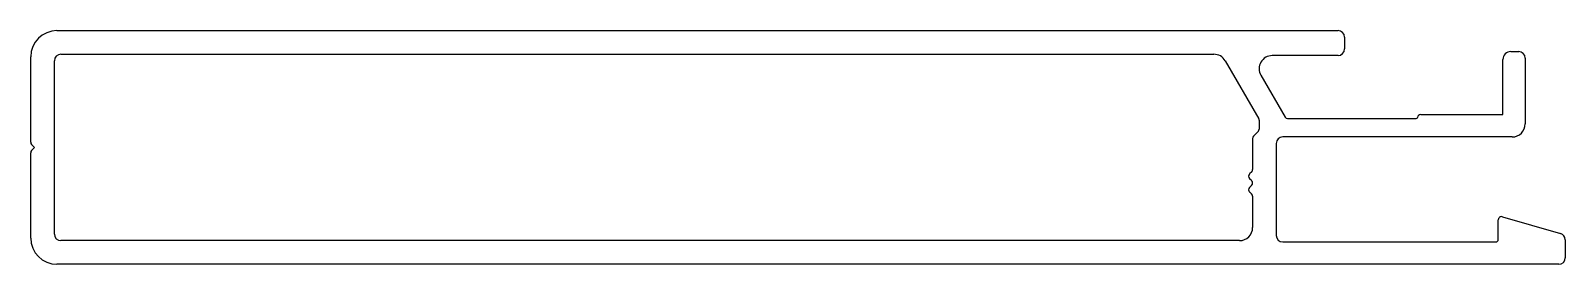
# Model space of a CAD drawing. Extents: x 3 to 120, y 3 to 21.
import ezdxf

# ---------------------------------------------------------------- set-up
doc = ezdxf.new("R2010")
doc.units = 0
doc.layers.get('0').update_dxf_attribs({"linetype": 'CONTINUOUS'})

msp = doc.modelspace()

# ---------------------------------------------------------------- linework, layer by layer
for p, q in [((4.94, 21.25), (102.44, 21.25)), ((102.94, 20.75), (102.94, 19.85)), ((2.94, 12.75), (2.94, 19.25)), ((4.74, 5.75), (4.74, 18.95)), ((5.24, 19.45), (92.99, 19.45)), ((93.86, 18.95), (96.41, 14.52)), ((102.44, 19.35), (97.44, 19.35)), ((114.99, 14.85), (114.99, 19.05)), ((115.59, 19.65), (116.19, 19.65)), ((116.69, 19.15), (116.69, 14.15)), ((96.57, 17.85), (98.42, 14.65)), ((96.44, 14.42), (96.44, 13.73)), ((98.59, 14.55), (108.39, 14.55)), ((108.74, 14.85), (114.99, 14.85)), ((95.94, 13.04), (95.94, 10.66)), ((96.38, 13.59), (96.01, 13.22)), ((115.69, 13.15), (98.24, 13.15)), ((2.94, 5.45), (2.94, 11.94)), ((3.24, 12.35), (3.01, 12.57)), ((3.01, 12.12), (3.24, 12.35)), ((97.74, 12.65), (97.74, 5.65)), ((95.87, 10.49), (95.71, 10.33)), ((95.71, 9.98), (95.87, 9.82)), ((95.87, 9.47), (95.71, 9.31)), ((95.71, 8.96), (95.87, 8.8)), ((95.94, 8.63), (95.94, 6.25)), ((114.96, 7.07), (119.38, 5.8)), ((114.64, 5.35), (114.64, 6.83)), ((94.94, 5.25), (5.24, 5.25)), ((98.24, 5.15), (114.44, 5.15)), ((119.74, 5.32), (119.74, 3.95)), ((119.24, 3.45), (4.94, 3.45))]:
    msp.add_line(p, q)
for centre, radius, start, end in [((4.94, 19.25), 2, 90, 180), ((102.44, 20.75), 0.5, 360, 90), ((5.24, 18.95), 0.5, 90, 180), ((92.99, 18.45), 1, 30, 90), ((97.44, 18.35), 1, 90, 210), ((102.44, 19.85), 0.5, 270, 0), ((115.59, 19.05), 0.6, 90, 180), ((116.19, 19.15), 0.5, 0, 90), ((96.24, 14.42), 0.2, 360, 30), ((98.59, 14.75), 0.2, 210, 270), ((108.39, 14.65), 0.1, 270, 351.7868), ((108.74, 14.6), 0.25, 90, 171.7868), ((115.69, 14.15), 1, 270, 0), ((96.19, 13.04), 0.25, 135, 180), ((96.24, 13.73), 0.2, 315, 0), ((98.24, 12.65), 0.5, 90, 180), ((3.19, 12.75), 0.25, 180, 225), ((3.19, 11.94), 0.25, 135, 180), ((95.69, 10.66), 0.25, 315, 0), ((95.89, 10.15), 0.25, 135, 225), ((95.69, 9.64), 0.25, 315, 45), ((95.89, 9.13), 0.25, 135, 225), ((95.69, 8.63), 0.25, 0, 45), ((114.89, 6.83), 0.25, 74, 180), ((94.94, 6.25), 1, 270, 0), ((4.94, 5.45), 2, 180, 270), ((5.24, 5.75), 0.5, 180, 270), ((98.24, 5.65), 0.5, 180, 270), ((114.44, 5.35), 0.2, 270, 360), ((119.24, 5.32), 0.5, 0, 74), ((119.24, 3.95), 0.5, 270, 0)]:
    msp.add_arc(centre, radius, start, end)

doc.saveas('drawing.dxf')
